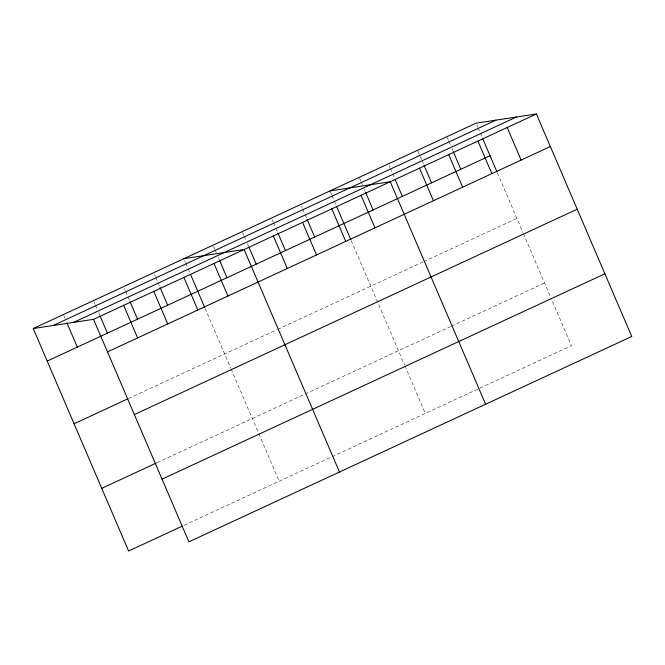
<?xml version="1.0" encoding="UTF-8"?>
<svg xmlns="http://www.w3.org/2000/svg" width="665" height="665" viewBox="0 0 665 665"><rect width="100%" height="100%" fill="white"/><g stroke="black" fill="none" stroke-linecap="round" stroke-linejoin="round"><path stroke-width="0.5" stroke-dasharray="3.33 2.49" d="M128.644 398.46L276.69 329.807M277.604 329.383L422.832 262.027M423.746 261.611L516.905 218.403M157.273 462.607L304.371 394.387M305.285 393.963L450.513 326.615M451.419 326.191L544.585 282.982M184.139 525.292L331.237 457.071M332.151 456.647L571.451 345.667L551.094 298.178M476.88 125.028L477.678 126.89M478.077 127.813L482.067 137.115M497.362 172.817L523.006 232.65M523.413 233.598L550.687 297.23M447.254 137.655L448.451 140.44M448.85 141.371L450.446 145.095M452.042 148.81L452.84 150.672M418.027 151.204L421.618 159.575M422.017 160.506L423.613 164.23M389.2 165.693L389.998 167.547M390.397 168.478L394.387 177.779M359.574 178.311L360.771 181.104M361.17 182.035L362.367 184.828M364.362 189.475L365.16 191.337M330.347 191.869L331.544 194.662M331.943 195.593L333.938 200.24M334.337 201.171L335.933 204.887M351.228 240.589L404.553 365.002M404.96 365.95L425.317 413.439M301.519 206.35L302.317 208.212M302.716 209.143L304.711 213.798M305.11 214.72L306.706 218.444M272.293 219.907L273.091 221.769M273.49 222.7L275.485 227.347M275.884 228.278L277.471 232.002M242.667 232.534L243.864 235.319M244.263 236.25L245.859 239.974M247.455 243.689L248.644 246.482M213.44 246.083L214.637 248.876M215.036 249.807L216.233 252.6M218.22 257.247L219.018 259.109M184.612 260.572L185.41 262.434M185.809 263.365L187.804 268.012M188.195 268.943L189.791 272.658M205.094 308.361L230.738 368.194M231.146 369.142L258.419 432.774M258.826 433.73L279.175 481.211M154.496 274.537L155.294 276.399M155.693 277.33L159.683 286.623M124.388 288.502L125.186 290.364M125.585 291.295L127.572 295.942M127.971 296.873L129.567 300.588M93.873 301.536L95.07 304.329M95.469 305.26L97.065 308.976M98.661 312.7L99.85 315.484M63.765 315.501L64.954 318.294"/><path stroke-width="1" d="M33.25 328.535L476.09 123.166L536.389 113.964L631.75 336.465L188.91 541.834L93.549 319.333L33.25 328.535L128.611 551.036L182.252 526.165M53.15 325.501L495.982 120.132M73.649 322.367L516.489 116.998M93.549 319.333L536.389 113.964M47.198 361.087L490.038 155.718M107.497 351.885L550.337 146.516M74.064 423.771L127.705 398.9M134.363 414.569L577.203 209.192M101.745 488.359L156.325 463.048M162.044 479.149L604.884 273.781M329.948 190.938L390.247 181.736L485.616 404.237M183.814 258.71L244.113 249.508L339.474 472.009M507.162 127.514L521.111 160.066M482.865 138.977L496.955 171.861M477.927 141.071L491.884 173.623M453.239 151.603L460.812 169.276M448.7 154.621L462.657 187.173M424.012 165.153L431.585 182.825M419.474 168.179L433.43 200.73M395.185 179.641L402.358 196.383M365.559 192.268L373.132 209.932M361.02 195.286L374.977 227.837M336.723 206.749L350.821 239.633M331.793 208.843L345.75 241.395M307.097 219.375L314.678 237.048M302.567 222.393L316.523 254.944M277.87 232.933L285.451 250.597M273.34 235.95L287.297 268.502M249.043 247.413L256.216 264.155M219.417 260.04L226.989 277.712M213.997 263.473L227.954 296.025M190.589 274.52L204.687 307.413M183.889 277.438L197.838 309.99M160.082 287.554L167.655 305.227M153.773 291.403L167.73 323.955M129.966 301.519L137.539 319.192M123.665 305.368L137.613 337.92M100.249 316.415L107.431 333.157M66.949 322.941L77.315 347.122"/></g></svg>
